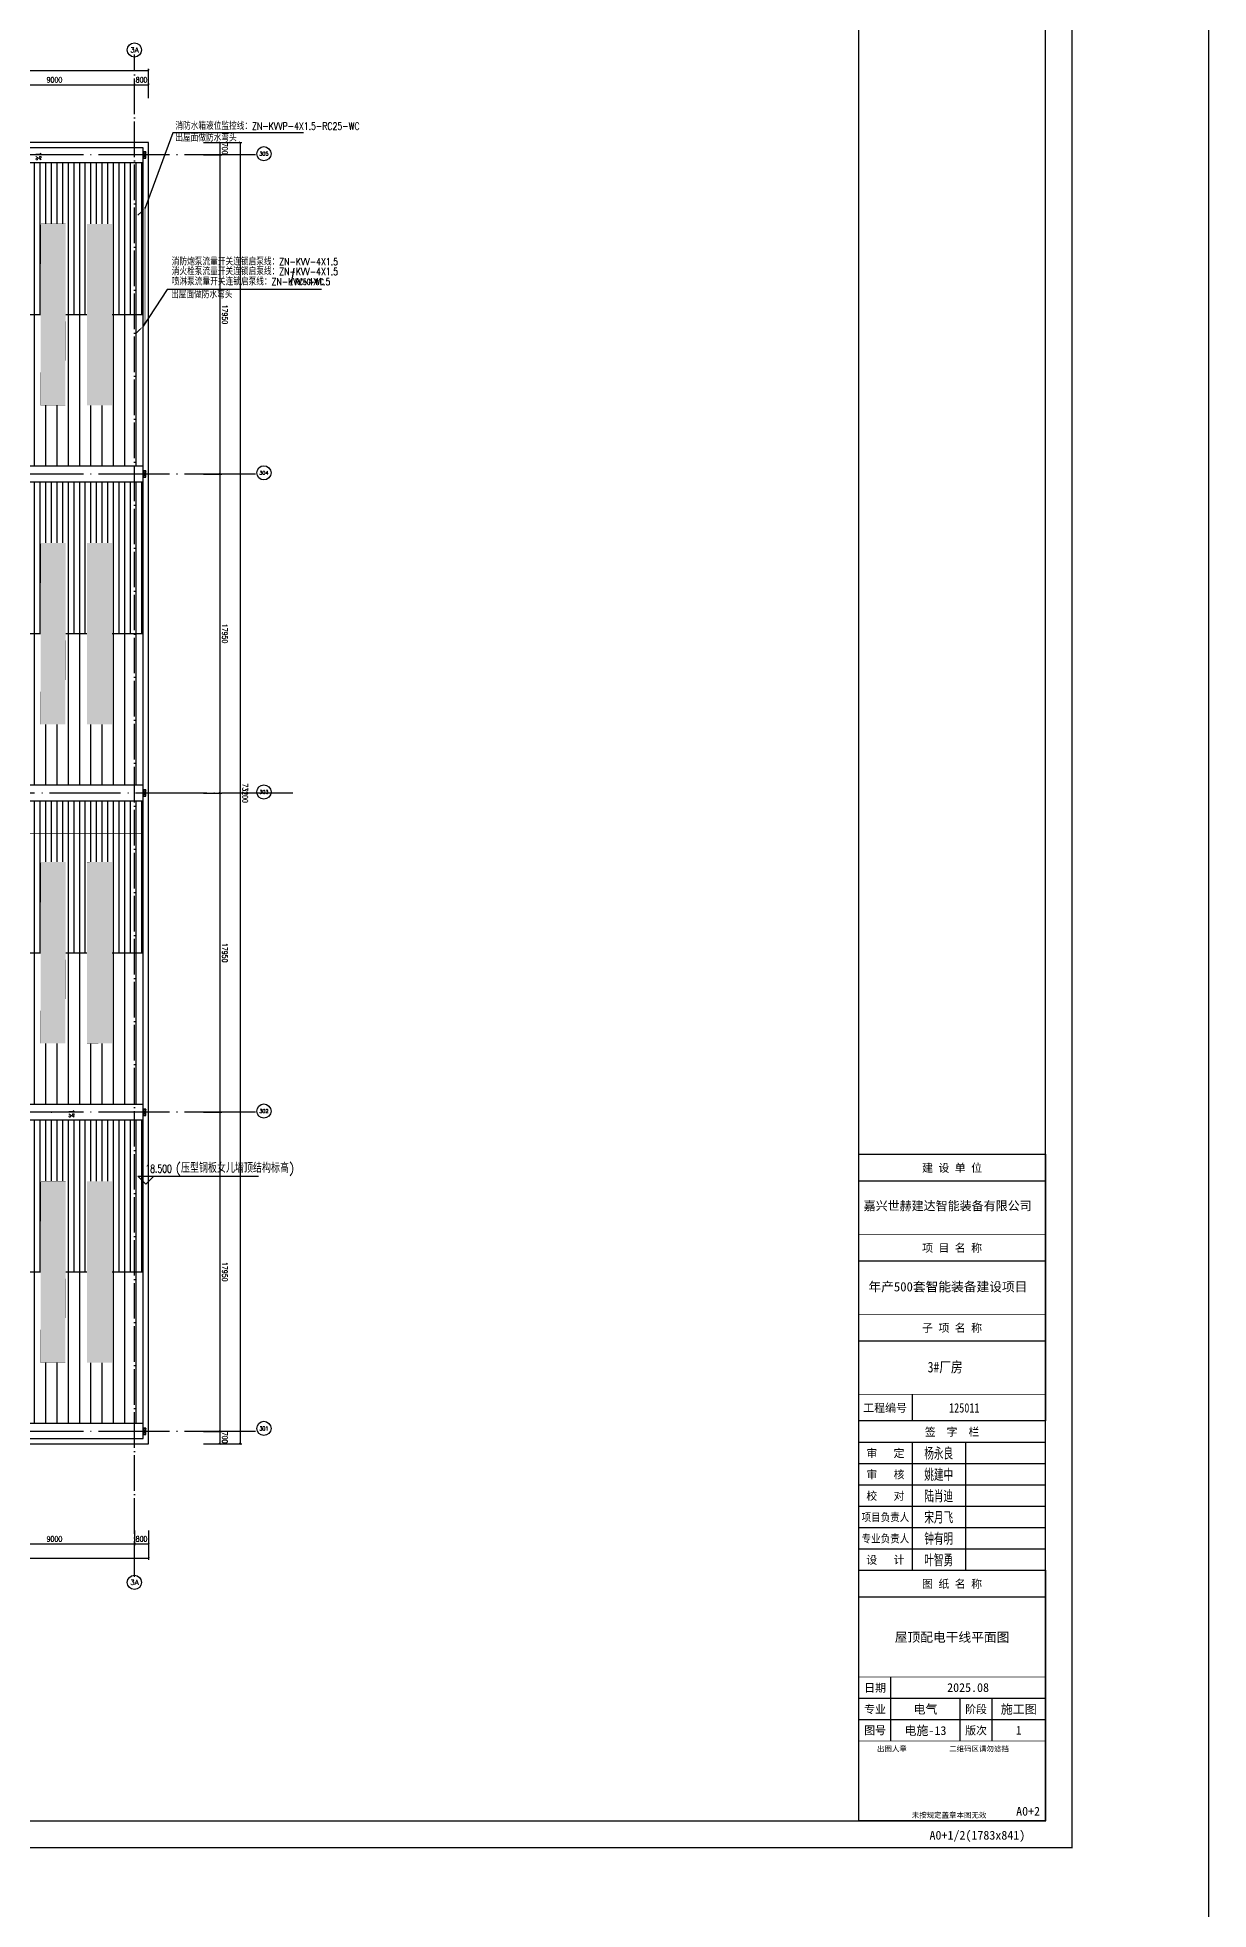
# Model space of a CAD drawing. Extents: x -1396510 to 1250330, y -1892470 to 1623980.
# Drawn here: x 1109053 to 1174940, y -1386772 to -1281466 of the extents above; entities that cross this region are included whole.
import ezdxf
from ezdxf.enums import TextEntityAlignment as Align

# ---------------------------------------------------------------- set-up
doc = ezdxf.new("R2010")
doc.units = 0
doc.header["$LTSCALE"] = 1000
doc.header["$MEASUREMENT"] = 0
doc.linetypes.add('DOTE', pattern=[2.42, 2, -0.2, 0.02, -0.2])
doc.layers.get('Defpoints').update_dxf_attribs({"color": 210})
for name, color, linetype in [('0-cxFrame', 155, 'Continuous'), ('99平面图例外参$0$A-HATCH-2', 251, 'Continuous'), ('A-AXIS-D', 1, 'Continuous'), ('A-AXIS-DOTE', 14, 'DOTE'), ('A-AXIS-SYMB', 3, 'Continuous'), ('A-HATCH-2', 251, 'Continuous'), ('A-LIN-V', 9, 'Continuous'), ('A-SFCE', 30, 'Continuous'), ('E-电气标注', 84, 'Continuous'), ('LWIRE', 4, 'Continuous'), ('qianming', 155, 'Continuous'), ('TEL_TEXT', 7, 'Continuous'), ('WIRE-照明', 1, 'Continuous'), ('参考线', 8, 'Continuous'), ('经纶图框—文字', 3, 'Continuous'), ('虹吸溢流', 3, 'Continuous'), ('虹吸雨水标注XT', 7, 'Continuous')]:
    doc.layers.add(name, color=color, linetype=linetype)
doc.layers.add('0-cxText', color=131, linetype='Continuous', lineweight=25)
doc.layers.add('A-云线2', color=3, linetype='Continuous', plot=False)
doc.layers.add('A-加建区域', color=47, linetype='Continuous', plot=False)
doc.styles.add('_TCH_AXIS', font='COMPLEX', dxfattribs={"bigfont": 'GBCBIG'})
doc.styles.add('_TCH_DIM', font='SIMPLEX', dxfattribs={"bigfont": 'GBCBIG'})
doc.styles.add('_TCH_DIM_T3', font='SIMPLEX', dxfattribs={"width": 0.705882, "bigfont": 'GBCBIG'})
doc.styles.add('_TEL_DIM', font='SIMPLEX', dxfattribs={"width": 0.8, "height": 3.5, "bigfont": 'HZTXT'})
doc.styles.add('A-DIM_T3', font='SIMPLEX', dxfattribs={"width": 0.705882, "bigfont": 'GBCBIG'})
doc.styles.add('BZHZ', font='bzxw', dxfattribs={"width": 0.8, "bigfont": 'bzhz'})
doc.styles.add('cx_biaoti', font='')
doc.styles.add('cx_tuming', font='simhei.ttf')
doc.styles.add('cx_tuqian1', font='')
doc.styles.get("Standard").update_dxf_attribs({"font": 'gbenor.shx', "bigfont": 'gbcbig.shx'})
doc.styles.add('TKJY_宋体', font='', dxfattribs={"width": 0.8})
doc.styles.add('黑体', font='simhei.ttf', dxfattribs={"height": 12})
doc.styles.get('cx_biaoti').set_extended_font_data('SimSun')
doc.styles.get('cx_tuqian1').set_extended_font_data('SimSun')
doc.styles.get('TKJY_宋体').set_extended_font_data('SimSun')
doc.dimstyles.new('_TCH_ARCH&&100', dxfattribs={"dimtxt": 297.5, "dimasz": 100, "dimexe": 100, "dimexo": 100, "dimgap": 126.25, "dimtad": 1, "dimdec": 0, "dimzin": 0, "dimdsep": 46, "dimtxsty": '_TCH_DIM_T3', "dimblk": 'ARCHTICK', "dimcen": 0.09, "dimclrt": 7, "dimazin": 2, "dimtfac": 1, "dimtdec": 0, "dimtix": 1, "dimtmove": 2, "dimatfit": 3, "dimfxl": 0, "dimtolj": 1, "dimtzin": 0, "dimarcsym": 0})
doc.dimstyles.new('A-DIM&&100', dxfattribs={"dimtxt": 297.5, "dimasz": 100, "dimexe": 100, "dimexo": 100, "dimgap": 126.25, "dimtad": 1, "dimdec": 0, "dimzin": 0, "dimdsep": 46, "dimtxsty": 'A-DIM_T3', "dimblk": 'ARCHTICK', "dimcen": 0.09, "dimclrt": 7, "dimazin": 2, "dimtfac": 1, "dimtdec": 0, "dimtix": 1, "dimtmove": 2, "dimatfit": 3, "dimfxl": 0, "dimtolj": 1, "dimtzin": 0, "dimarcsym": 0})
pattern_1 = [(90, (-187145.8, -620720), (-317.5, 0), [])]
pattern_2 = [(90, (-187145.8, -620720), (-635, 0), [])]

# ---------------------------------------------------------------- blocks, each defined once
blk = doc.blocks.new('_ArchTick')
at = {"color": 0, "linetype": 'ByBlock', "const_width": 0.4}
blk.add_lwpolyline([(-0.5, -0.5), (0.5, 0.5)], dxfattribs=at)
blk = doc.blocks.new('*D560')
at = {"layer": 'A-AXIS-D', "color": 0, "lineweight": -2, "transparency": 16777216}
for p, q in [((187894, 700), (188910, 700)), ((188810, 700), (188810, 0)), ((187894, 0), (188910, 0))]:
    blk.add_line(p, q, dxfattribs=at)
at = {"layer": 'Defpoints', "color": 0, "transparency": 16777216}
for p in [(187794, 700), (187794, 0), (188810, 0)]:
    blk.add_point(p, dxfattribs=at)
at = {"layer": 'A-AXIS-D', "color": 0, "lineweight": -2, "transparency": 16777216, "xscale": 100, "yscale": 100, "zscale": 100}
for p, rotation in [((188810, 700), 90), ((188810, 0), 270)]:
    blk.add_blockref('_ArchTick', p, dxfattribs=dict(at, rotation=rotation))
at = {"layer": 'A-AXIS-D', "color": 7, "transparency": 16777216, "insert": (189085, 350), "char_height": 297.5, "attachment_point": 5, "rotation": 270, "style": 'A-DIM_T3'}
blk.add_mtext('\\A1;700', dxfattribs=at)
blk = doc.blocks.new('*D561')
at = {"layer": 'A-AXIS-D', "color": 0, "lineweight": -2, "transparency": 16777216}
for p, q in [((187894, 0), (188910, 0)), ((188810, 0), (188810, -17950)), ((187894, -17950), (188910, -17950))]:
    blk.add_line(p, q, dxfattribs=at)
at = {"layer": 'Defpoints', "color": 0, "transparency": 16777216}
for p in [(187794, 0), (187794, -17950), (188810, -17950)]:
    blk.add_point(p, dxfattribs=at)
at = {"layer": 'A-AXIS-D', "color": 0, "lineweight": -2, "transparency": 16777216, "xscale": 100, "yscale": 100, "zscale": 100}
for p, rotation in [((188810, 0), 90), ((188810, -17950), 270)]:
    blk.add_blockref('_ArchTick', p, dxfattribs=dict(at, rotation=rotation))
at = {"layer": 'A-AXIS-D', "color": 7, "transparency": 16777216, "insert": (189085, -8975), "char_height": 297.5, "attachment_point": 5, "rotation": 270, "style": 'A-DIM_T3'}
blk.add_mtext('\\A1;17950', dxfattribs=at)
blk = doc.blocks.new('*D562')
at = {"layer": 'A-AXIS-D', "color": 0, "lineweight": -2, "transparency": 16777216}
for p, q in [((187894, -17950), (188910, -17950)), ((188810, -17950), (188810, -35900)), ((187894, -35900), (188910, -35900))]:
    blk.add_line(p, q, dxfattribs=at)
at = {"layer": 'Defpoints', "color": 0, "transparency": 16777216}
for p in [(187794, -17950), (187794, -35900), (188810, -35900)]:
    blk.add_point(p, dxfattribs=at)
at = {"layer": 'A-AXIS-D', "color": 0, "lineweight": -2, "transparency": 16777216, "xscale": 100, "yscale": 100, "zscale": 100}
for p, rotation in [((188810, -17950), 90), ((188810, -35900), 270)]:
    blk.add_blockref('_ArchTick', p, dxfattribs=dict(at, rotation=rotation))
at = {"layer": 'A-AXIS-D', "color": 7, "transparency": 16777216, "insert": (189085, -26925), "char_height": 297.5, "attachment_point": 5, "rotation": 270, "style": 'A-DIM_T3'}
blk.add_mtext('\\A1;17950', dxfattribs=at)
blk = doc.blocks.new('*D563')
at = {"layer": 'A-AXIS-D', "color": 0, "lineweight": -2, "transparency": 16777216}
for p, q in [((187894, -35900), (188910, -35900)), ((188810, -35900), (188810, -53850)), ((187894, -53850), (188910, -53850))]:
    blk.add_line(p, q, dxfattribs=at)
at = {"layer": 'Defpoints', "color": 0, "transparency": 16777216}
for p in [(187794, -35900), (187794, -53850), (188810, -53850)]:
    blk.add_point(p, dxfattribs=at)
at = {"layer": 'A-AXIS-D', "color": 0, "lineweight": -2, "transparency": 16777216, "xscale": 100, "yscale": 100, "zscale": 100}
for p, rotation in [((188810, -35900), 90), ((188810, -53850), 270)]:
    blk.add_blockref('_ArchTick', p, dxfattribs=dict(at, rotation=rotation))
at = {"layer": 'A-AXIS-D', "color": 7, "transparency": 16777216, "insert": (189085, -44875), "char_height": 297.5, "attachment_point": 5, "rotation": 270, "style": 'A-DIM_T3'}
blk.add_mtext('\\A1;17950', dxfattribs=at)
blk = doc.blocks.new('*D564')
at = {"layer": 'A-AXIS-D', "color": 0, "lineweight": -2, "transparency": 16777216}
for p, q in [((187894, -53850), (188910, -53850)), ((188810, -53850), (188810, -71800)), ((187894, -71800), (188910, -71800))]:
    blk.add_line(p, q, dxfattribs=at)
at = {"layer": 'Defpoints', "color": 0, "transparency": 16777216}
for p in [(187794, -53850), (187794, -71800), (188810, -71800)]:
    blk.add_point(p, dxfattribs=at)
at = {"layer": 'A-AXIS-D', "color": 0, "lineweight": -2, "transparency": 16777216, "xscale": 100, "yscale": 100, "zscale": 100}
for p, rotation in [((188810, -53850), 90), ((188810, -71800), 270)]:
    blk.add_blockref('_ArchTick', p, dxfattribs=dict(at, rotation=rotation))
at = {"layer": 'A-AXIS-D', "color": 7, "transparency": 16777216, "insert": (189085, -62825), "char_height": 297.5, "attachment_point": 5, "rotation": 270, "style": 'A-DIM_T3'}
blk.add_mtext('\\A1;17950', dxfattribs=at)
blk = doc.blocks.new('*D565')
at = {"layer": 'A-AXIS-D', "color": 0, "lineweight": -2, "transparency": 16777216}
for p, q in [((187894, -71800), (188910, -71800)), ((187894, -72500), (188910, -72500)), ((188810, -71800), (188810, -72500))]:
    blk.add_line(p, q, dxfattribs=at)
at = {"layer": 'Defpoints', "color": 0, "transparency": 16777216}
for p in [(187794, -71800), (187794, -72500), (188810, -72500)]:
    blk.add_point(p, dxfattribs=at)
at = {"layer": 'A-AXIS-D', "color": 0, "lineweight": -2, "transparency": 16777216, "xscale": 100, "yscale": 100, "zscale": 100}
for p, rotation in [((188810, -71800), 90), ((188810, -72500), 270)]:
    blk.add_blockref('_ArchTick', p, dxfattribs=dict(at, rotation=rotation))
at = {"layer": 'A-AXIS-D', "color": 7, "transparency": 16777216, "insert": (189085, -72150), "char_height": 297.5, "attachment_point": 5, "rotation": 270, "style": 'A-DIM_T3'}
blk.add_mtext('\\A1;700', dxfattribs=at)
blk = doc.blocks.new('w4234233')
at = {"layer": 'A-AXIS-SYMB', "color": 8}
for points in [[(355546, 826830, 0, 0, 0), (355546, 825680, 0, 80, 0), (355546, 825980, 0, 0, 0)], [(355546, 818810, 0, 0, 0), (355546, 819960, 0, 80, 0), (355546, 819660, 0, 0, 0)]]:
    blk.add_lwpolyline(points, format="xyseb", dxfattribs=at)
at = {"layer": 'A-AXIS-SYMB', "color": 7, "style": '_TCH_DIM', "width": 0.705882}
for p in [(355376, 826935), (355376, 818407)]:
    blk.add_text('1%%%', height=297.5, dxfattribs=at).set_placement(p)
blk = doc.blocks.new('溢流口')
at = {"layer": '虹吸雨水标注XT'}
for p, q in [((-250, 98), (250, -98)), ((250, 98), (-250, -98)), ((250, -98), (250, 98))]:
    blk.add_line(p, q, dxfattribs=at)
blk.add_lwpolyline([(-250, 98), (250, 98), (250, -98), (-250, -98)], close=True, dxfattribs=at)
blk = doc.blocks.new('w42343eeee')
blk.add_wipeout([(367285, 568212), (365883, 568215), (365906, 578415), (367306, 578412)]).dxf.layer = '参考线'
at = {"layer": '99平面图例外参$0$A-HATCH-2'}
h = blk.add_hatch(dxfattribs=at)
h.set_pattern_fill('ANSI33', color=256, scale=75)
h.set_pattern_definition([(45, (1135667.22, 924695.12), (-168.3798, 168.3798), []), (45, (1135835.6, 924695.12), (-168.3798, 168.3798), [119.0625, -59.53125])])
h.paths.add_polyline_path([(366843, 550430), (365843, 550432)])
h.paths.add_polyline_path([(365906, 578415), (367306, 578412), (367283, 568212), (365883, 568215)])
at = {"layer": 'E-电气标注', "color": 1, "const_width": 5}
blk.add_lwpolyline([(365906, 578415), (365883, 568215), (367283, 568212), (367306, 578412)], close=True, dxfattribs=at)
blk = doc.blocks.new('*D5922')
at = {"layer": 'A-AXIS-D', "color": 0, "lineweight": -2, "transparency": 16777216}
for p, q in [((175000, -77370), (175000, -78228)), ((184000, -77370), (184000, -78228)), ((175000, -78128), (184000, -78128))]:
    blk.add_line(p, q, dxfattribs=at)
at = {"layer": 'Defpoints', "color": 0, "transparency": 16777216}
for p in [(175000, -77270), (184000, -77270), (184000, -78128)]:
    blk.add_point(p, dxfattribs=at)
at = {"layer": 'A-AXIS-D', "color": 0, "lineweight": -2, "transparency": 16777216, "xscale": 100, "yscale": 100, "zscale": 100, "rotation": 180}
blk.add_blockref('_ArchTick', (175000, -78128), dxfattribs=at)
at = {"layer": 'A-AXIS-D', "color": 0, "lineweight": -2, "transparency": 16777216, "xscale": 100, "yscale": 100, "zscale": 100}
blk.add_blockref('_ArchTick', (184000, -78128), dxfattribs=at)
at = {"layer": 'A-AXIS-D', "color": 7, "transparency": 16777216, "insert": (179500, -77853), "char_height": 297.5, "attachment_point": 5, "style": '_TCH_DIM_T3'}
blk.add_mtext('\\A1;9000', dxfattribs=at)
blk = doc.blocks.new('*D5923')
at = {"layer": 'A-AXIS-D', "color": 0, "lineweight": -2, "transparency": 16777216}
for p, q in [((184000, -77370), (184000, -78228)), ((184800, -77370), (184800, -78228)), ((184000, -78128), (184800, -78128))]:
    blk.add_line(p, q, dxfattribs=at)
at = {"layer": 'Defpoints', "color": 0, "transparency": 16777216}
for p in [(184000, -77270), (184800, -77270), (184800, -78128)]:
    blk.add_point(p, dxfattribs=at)
at = {"layer": 'A-AXIS-D', "color": 0, "lineweight": -2, "transparency": 16777216, "xscale": 100, "yscale": 100, "zscale": 100, "rotation": 180}
blk.add_blockref('_ArchTick', (184000, -78128), dxfattribs=at)
at = {"layer": 'A-AXIS-D', "color": 0, "lineweight": -2, "transparency": 16777216, "xscale": 100, "yscale": 100, "zscale": 100}
blk.add_blockref('_ArchTick', (184800, -78128), dxfattribs=at)
at = {"layer": 'A-AXIS-D', "color": 7, "transparency": 16777216, "insert": (184400, -77853), "char_height": 297.5, "attachment_point": 5, "style": '_TCH_DIM_T3'}
blk.add_mtext('\\A1;800', dxfattribs=at)
blk = doc.blocks.new('*D5930')
at = {"layer": 'A-AXIS-D', "color": 0, "lineweight": -2, "transparency": 16777216}
for p, q in [((188154, 700), (190050, 700)), ((189950, 700), (189950, -72500)), ((188154, -72500), (190050, -72500))]:
    blk.add_line(p, q, dxfattribs=at)
at = {"layer": 'Defpoints', "color": 0, "transparency": 16777216}
for p in [(188054, 700), (188054, -72500), (189950, -72500)]:
    blk.add_point(p, dxfattribs=at)
at = {"layer": 'A-AXIS-D', "color": 0, "lineweight": -2, "transparency": 16777216, "xscale": 100, "yscale": 100, "zscale": 100}
for p, rotation in [((189950, 700), 90), ((189950, -72500), 270)]:
    blk.add_blockref('_ArchTick', p, dxfattribs=dict(at, rotation=rotation))
at = {"layer": 'A-AXIS-D', "color": 7, "transparency": 16777216, "insert": (190225, -35900), "char_height": 297.5, "attachment_point": 5, "rotation": 270, "style": '_TCH_DIM_T3'}
blk.add_mtext('\\A1;73200', dxfattribs=at)
blk = doc.blocks.new('*D5931')
at = {"layer": 'A-AXIS-D', "color": 0, "lineweight": -2, "transparency": 16777216}
for p, q in [((-900, -77470), (-900, -79028)), ((184800, -77470), (184800, -79028)), ((-900, -78928), (184800, -78928))]:
    blk.add_line(p, q, dxfattribs=at)
at = {"layer": 'Defpoints', "color": 0, "transparency": 16777216}
for p in [(-900, -77370), (184800, -77370), (184800, -78928)]:
    blk.add_point(p, dxfattribs=at)
at = {"layer": 'A-AXIS-D', "color": 0, "lineweight": -2, "transparency": 16777216, "xscale": 100, "yscale": 100, "zscale": 100, "rotation": 180}
blk.add_blockref('_ArchTick', (-900, -78928), dxfattribs=at)
at = {"layer": 'A-AXIS-D', "color": 0, "lineweight": -2, "transparency": 16777216, "xscale": 100, "yscale": 100, "zscale": 100}
blk.add_blockref('_ArchTick', (184800, -78928), dxfattribs=at)
at = {"layer": 'A-AXIS-D', "color": 7, "transparency": 16777216, "insert": (91950, -78653), "char_height": 297.5, "attachment_point": 5, "style": '_TCH_DIM_T3'}
blk.add_mtext('\\A1;185700', dxfattribs=at)
blk = doc.blocks.new('*D5954')
at = {"layer": 'A-AXIS-D', "color": 0, "lineweight": -2, "transparency": 16777216}
for p, q in [((175000, 3190), (175000, 4048)), ((175000, 3948), (184000, 3948)), ((184000, 3190), (184000, 4048))]:
    blk.add_line(p, q, dxfattribs=at)
at = {"layer": 'Defpoints', "color": 0, "transparency": 16777216}
for p in [(184000, 3948), (175000, 3090), (184000, 3090)]:
    blk.add_point(p, dxfattribs=at)
at = {"layer": 'A-AXIS-D', "color": 0, "lineweight": -2, "transparency": 16777216, "xscale": 100, "yscale": 100, "zscale": 100, "rotation": 180}
blk.add_blockref('_ArchTick', (175000, 3948), dxfattribs=at)
at = {"layer": 'A-AXIS-D', "color": 0, "lineweight": -2, "transparency": 16777216, "xscale": 100, "yscale": 100, "zscale": 100}
blk.add_blockref('_ArchTick', (184000, 3948), dxfattribs=at)
at = {"layer": 'A-AXIS-D', "color": 7, "transparency": 16777216, "insert": (179500, 4223), "char_height": 297.5, "attachment_point": 5, "style": '_TCH_DIM_T3'}
blk.add_mtext('\\A1;9000', dxfattribs=at)
blk = doc.blocks.new('*D5955')
at = {"layer": 'A-AXIS-D', "color": 0, "lineweight": -2, "transparency": 16777216}
for p, q in [((184000, 3190), (184000, 4048)), ((184000, 3948), (184800, 3948)), ((184800, 3190), (184800, 4048))]:
    blk.add_line(p, q, dxfattribs=at)
at = {"layer": 'Defpoints', "color": 0, "transparency": 16777216}
for p in [(184800, 3948), (184000, 3090), (184800, 3090)]:
    blk.add_point(p, dxfattribs=at)
at = {"layer": 'A-AXIS-D', "color": 0, "lineweight": -2, "transparency": 16777216, "xscale": 100, "yscale": 100, "zscale": 100, "rotation": 180}
blk.add_blockref('_ArchTick', (184000, 3948), dxfattribs=at)
at = {"layer": 'A-AXIS-D', "color": 0, "lineweight": -2, "transparency": 16777216, "xscale": 100, "yscale": 100, "zscale": 100}
blk.add_blockref('_ArchTick', (184800, 3948), dxfattribs=at)
at = {"layer": 'A-AXIS-D', "color": 7, "transparency": 16777216, "insert": (184400, 4223), "char_height": 297.5, "attachment_point": 5, "style": '_TCH_DIM_T3'}
blk.add_mtext('\\A1;800', dxfattribs=at)
blk = doc.blocks.new('*D5956')
at = {"layer": 'A-AXIS-D', "color": 0, "lineweight": -2, "transparency": 16777216}
for p, q in [((-900, 3290), (-900, 4848)), ((-900, 4748), (184800, 4748)), ((184800, 3290), (184800, 4848))]:
    blk.add_line(p, q, dxfattribs=at)
at = {"layer": 'Defpoints', "color": 0, "transparency": 16777216}
for p in [(184800, 4748), (-900, 3190), (184800, 3190)]:
    blk.add_point(p, dxfattribs=at)
at = {"layer": 'A-AXIS-D', "color": 0, "lineweight": -2, "transparency": 16777216, "xscale": 100, "yscale": 100, "zscale": 100, "rotation": 180}
blk.add_blockref('_ArchTick', (-900, 4748), dxfattribs=at)
at = {"layer": 'A-AXIS-D', "color": 0, "lineweight": -2, "transparency": 16777216, "xscale": 100, "yscale": 100, "zscale": 100}
blk.add_blockref('_ArchTick', (184800, 4748), dxfattribs=at)
at = {"layer": 'A-AXIS-D', "color": 7, "transparency": 16777216, "insert": (91950, 5023), "char_height": 297.5, "attachment_point": 5, "style": '_TCH_DIM_T3'}
blk.add_mtext('\\A1;185700', dxfattribs=at)
blk = doc.blocks.new('$TelecSys$00000081')
for p, q in [((0.1, 0.1), (0.1, 0.1)), ((-1.15, -1.15), (-0.55, -0.55)), ((-0.1, -0.1), (-0.1, -0.1))]:
    blk.add_line(p, q)
at = {"const_width": 0.142}
blk.add_lwpolyline([(0.07, 0, 1), (-0.07, 0, 1)], format="xyb", close=True, dxfattribs=at)
blk.add_solid([(-0.62, -0.48), (-0.48, -0.62), (-0.1, -0.1)])
at = {"width": 0.8, "flags": 9}
blk.add_attdef('A', (0, 0), '', height=0.00002, rotation=180, dxfattribs=at)
blk = doc.blocks.new('zjcx_lan_qianzi(Dragon)')
for p, q in [((-7000, 4800), (0, 4800)), ((-5000, 4800), (-5000, 0)), ((-3000, 4800), (-3000, 0)), ((-7000, 4000), (0, 4000)), ((-7000, 3200), (0, 3200)), ((-7000, 2400), (0, 2400)), ((-7000, 1600), (0, 1600)), ((-7000, 800), (0, 800))]:
    blk.add_line(p, q)
at = {"const_width": 30}
blk.add_lwpolyline([(-7000, 5600), (0, 5600)], dxfattribs=at)
blk.add_lwpolyline([(-7000, 5600), (0, 5600), (0, 0), (-7000, 0)], close=True, dxfattribs=at)
at = {"style": 'cx_biaoti'}
for s, p in [('签  字  栏', (-3500, 5200)), ('审   定', (-6000, 4400)), ('审   核', (-6000, 3600)), ('校   对', (-6000, 2800)), ('设   计', (-6000, 400))]:
    blk.add_text(s, height=300, dxfattribs=at).set_placement(p, align=Align.MIDDLE)
at = {"style": 'cx_biaoti', "width": 0.85}
for s, p in [('项目负责人', (-6000, 2000)), ('专业负责人', (-6000, 1200))]:
    blk.add_text(s, height=300, dxfattribs=at).set_placement(p, align=Align.MIDDLE)
blk = doc.blocks.new('T-签字(Dragon)')
at = {"layer": '0-cxFrame'}
blk.add_blockref('zjcx_lan_qianzi(Dragon)', (0, 0), dxfattribs=at)
at = {"layer": 'qianming', "style": 'BZHZ', "width": 0.8}
for s, p in [('杨永良', (-4000, 4400)), ('姚建中', (-4000, 3600)), ('陆肖迪', (-4000, 2800)), ('宋月飞', (-4000, 2000)), ('钟有明', (-4000, 1200)), ('叶智勇', (-4000, 400))]:
    blk.add_text(s, height=450, dxfattribs=at).set_placement(p, align=Align.MIDDLE)
blk = doc.blocks.new('zjcx_lan_tuming(Dragon)')
for p, q in [((-7000, 8400), (0, 8400)), ((-5800, 3000), (-5800, 5400)), ((-7000, 4600), (0, 4600)), ((-3200, 3000), (-3200, 4600)), ((-2000, 3000), (-2000, 4600)), ((-7000, 3800), (0, 3800))]:
    blk.add_line(p, q)
at = {"const_width": 30}
for points in [[(-7000, 9400), (0, 9400)], [(-7000, 5400), (0, 5400)], [(-7000, 3000), (0, 3000)], [(-7000, 0), (0, 0)]]:
    blk.add_lwpolyline(points, dxfattribs=at)
blk.add_lwpolyline([(-7000, 9400), (0, 9400), (0, 0), (-7000, 0)], close=True)
at = {"style": 'cx_biaoti'}
for s, p in [('图 纸 名 称', (-3500, 8900)), ('日期', (-6388, 5000)), ('专业', (-6388, 4200)), ('阶段', (-2600, 4200)), ('图号', (-6388, 3400)), ('版次', (-2600, 3400))]:
    blk.add_text(s, height=300, dxfattribs=at).set_placement(p, align=Align.MIDDLE)
for s, p in [('出图人章', (-6316, 2607)), ('二维码区请勿遮挡', (-3609, 2607)), ('未按规定盖章本图无效', (-5013, 120))]:
    blk.add_text(s, height=200, dxfattribs=at).set_placement(p)
blk = doc.blocks.new('T-图签(Dragon)')
blk.add_blockref('zjcx_lan_tuming(Dragon)', (0, 0))
at = {"color": 3, "style": 'cx_biaoti'}
for s, p in [('2025.08', (-2900, 5000)), ('电气', (-4500, 4200)), ('施工图', (-1000, 4200))]:
    blk.add_text(s, height=330, dxfattribs=at).set_placement(p, align=Align.MIDDLE)
blk = doc.blocks.new('zjcx_lan_xiangmu(Dragon)')
for p, q in [((-7000, 9000), (0, 9000)), ((-7000, 6000), (0, 6000)), ((-7000, 3000), (0, 3000)), ((-5000, 1000), (-5000, 0))]:
    blk.add_line(p, q)
at = {"const_width": 30}
for points in [[(-7000, 10000), (0, 10000)], [(-7000, 7000), (0, 7000)], [(-7000, 7000), (0, 7000)], [(-7000, 4000), (0, 4000)], [(-7000, 4000), (0, 4000)], [(-7000, 1000), (0, 1000)], [(-7000, 0), (0, 0)]]:
    blk.add_lwpolyline(points, dxfattribs=at)
blk.add_lwpolyline([(-7000, 10000), (0, 10000), (0, 0), (-7000, 0)], close=True)
at = {"style": 'cx_biaoti'}
for s, p in [('建 设 单 位', (-3500, 9500)), ('项 目 名 称', (-3500, 6500)), ('子 项 名 称', (-3500, 3500)), ('工程编号', (-6013, 500))]:
    blk.add_text(s, height=300, dxfattribs=at).set_placement(p, align=Align.MIDDLE)
blk = doc.blocks.new('T-项目(Dragon)')
blk.add_blockref('zjcx_lan_xiangmu(Dragon)', (0, 0))
at = {"color": 3, "style": 'cx_tuming'}
for s, height, p in [('嘉兴世赫建达智能装备有限公司', 330, (-6816, 7901)), ('年产500套智能装备建设项目 ', 350, (-6638, 4859))]:
    blk.add_text(s, height=height, dxfattribs=at).set_placement(p)
at = {"layer": '经纶图框—文字', "color": 4, "style": 'TKJY_宋体', "width": 0.8}
blk.add_text('125011', height=350, dxfattribs=at).set_placement((-3042, 316), align=Align.CENTER)
blk = doc.blocks.new('zjcx_T0(Dragon)')
at = {"layer": '0-cxFrame', "const_width": 50}
blk.add_lwpolyline([(0, 82100), (-7000, 82100), (-7000, 0), (0, 0)], close=True, dxfattribs=at)
at = {"layer": '0-cxFrame'}
for name, p in [('T-项目(Dragon)', (0, 15000)), ('T-签字(Dragon)', (0, 9400)), ('T-图签(Dragon)', (0, 0))]:
    blk.add_blockref(name, p, dxfattribs=at)
blk = doc.blocks.new('TK22.A0+2 L(Dragon)')
at = {"layer": '0-cxFrame', "color": 7, "const_width": 0.5}
blk.add_lwpolyline([(0, 0), (-1783, 0), (-1783, 841), (0, 841)], close=True, dxfattribs=at)
at = {"layer": '0-cxFrame', "const_width": 0.5}
for points in [[(-80, 10), (-1763, 10), (-1763, 831), (-80, 831)], [(-10, 10), (-80, 10), (-80, 831), (-10, 831)]]:
    blk.add_lwpolyline(points, close=True, dxfattribs=at)
at = {"layer": '0-cxFrame', "xscale": 0.01, "yscale": 0.01, "zscale": 0.01}
blk.add_blockref('zjcx_T0(Dragon)', (-10, 10), dxfattribs=at)
at = {"style": '黑体', "flags": 4}
blk.add_attdef('图幅', text='', height=3.3, dxfattribs=at).set_placement((-40, 3), align=Align.RIGHT)
at = {"layer": '0-cxFrame', "style": '黑体'}
blk.add_text('(1783x841)', height=3.3, dxfattribs=at).set_placement((-40, 3))
at = {"layer": '0-cxText', "flags": 4}
for tag, height, style, p in [('建设单位', 3.5, 'cx_tuming', (-45, 240)), ('项目名称', 3.5, 'cx_tuming', (-45, 210)), ('子项名称', 3.5, 'cx_tuming', (-45, 180)), ('工程编号', 3.3, 'cx_tuqian1', (-35, 165)), ('图名1', 3.5, 'cx_tuming', (-45, 87)), ('图名2', 3.5, 'cx_tuming', (-45, 79)), ('图名3', 3.5, 'cx_tuming', (-45, 71)), ('出图日期', 3.3, 'cx_tuqian1', (-39, 60)), ('专业', 3.3, 'cx_tuqian1', (-55, 52)), ('图号', 3.3, 'cx_tuqian1', (-55, 44)), ('版次', 3.3, 'cx_tuqian1', (-20, 44))]:
    blk.add_attdef(tag, text='', height=height, dxfattribs=dict(at, style=style)).set_placement(p, align=Align.MIDDLE)
at = {"layer": 'Defpoints', "color": 6, "flags": 4}
for tag, height, style, p in [('tufu', 3.3, '黑体', (-12, 12)), ('dwfname', 4, 'cx_tuqian1', (-80, 3))]:
    blk.add_attdef(tag, text='', height=height, dxfattribs=dict(at, style=style)).set_placement(p, align=Align.RIGHT)
blk = doc.blocks.new('世赫3#厂房屋顶0821')
at = {"layer": 'A-HATCH-2'}
h = blk.add_hatch(dxfattribs=at)
h.set_pattern_fill('ANSI31', color=256, scale=200, angle=45)
h.set_pattern_definition(pattern_1)
h.paths.add_polyline_path([(46734.2, -8975), (179269.9, -8975), (184500, -8975), (184500, -450), (17311.1, -450), (14639.3, -8684.6), (14545, -8975)])
h = blk.add_hatch(dxfattribs=at)
h.set_pattern_fill('ANSI31', color=256, scale=400, angle=45)
h.set_pattern_definition(pattern_2)
h.paths.add_polyline_path([(46734.2, -8975), (179269.9, -8975), (184500, -8975), (184500, -17500), (11779, -17500), (14545, -8975), (34104.2, -8975)])
h = blk.add_hatch(dxfattribs=at)
h.set_pattern_fill('ANSI31', color=256, scale=200, angle=45)
h.set_pattern_definition(pattern_1)
h.paths.add_polyline_path([(46734.2, -26925), (179269.9, -26925), (184500, -26925), (184500, -18400), (11487, -18400), (8732.4, -26889.6), (13809.1, -26925)])
h = blk.add_hatch(dxfattribs=at)
h.set_pattern_fill('ANSI31', color=256, scale=400, angle=45)
h.set_pattern_definition(pattern_2)
h.paths.add_polyline_path([(46734.2, -26925), (179269.9, -26925), (184500, -26925), (184500, -35450), (5954.9, -35450), (8720.9, -26925), (34104.2, -26925)])
h = blk.add_hatch(dxfattribs=at)
h.set_pattern_fill('ANSI31', color=256, scale=200, angle=45)
h.set_pattern_definition(pattern_1)
h.paths.add_polyline_path([(46734.2, -44875), (179269.9, -44875), (184500, -44875), (184500, -36350), (5662.9, -36350), (2896.8, -44875), (13809.1, -44875)])
h = blk.add_hatch(dxfattribs=at)
h.set_pattern_fill('ANSI31', color=256, scale=400, angle=45)
h.set_pattern_definition(pattern_2)
h.paths.add_polyline_path([(46734.2, -44875), (179269.9, -44875), (184500, -44875), (184500, -53400), (-300, -53384.2), (130.8, -53400), (2896.8, -44875), (34104.2, -44875)])
h = blk.add_hatch(dxfattribs=at)
h.set_pattern_fill('ANSI31', color=256, scale=200, angle=45)
h.set_pattern_definition(pattern_1)
h.paths.add_polyline_path([(-300, -55200), (-600, -55200), (-600, -62825), (13809.1, -62825), (46734.2, -62825), (179269.9, -62825), (184500, -62825), (184500, -54300), (-300, -54300)])
h = blk.add_hatch(dxfattribs=at)
h.set_pattern_fill('ANSI31', color=256, scale=400, angle=45)
h.set_pattern_definition(pattern_2)
h.paths.add_polyline_path([(46734.2, -62825), (179269.9, -62825), (184500, -62825), (184500, -71350), (-600, -71350), (-600, -62825), (34104.2, -62825)])
at = {"layer": 'A-AXIS-D'}
for centre in [(184000, 5904), (191283.7, 64.3), (191283.7, -17885.7), (191283.7, -35835.7), (191283.7, -53785.7), (191283.7, -71635.7), (184000, -80296)]:
    blk.add_circle(centre, 400, dxfattribs=at)
at = {"layer": 'A-AXIS-DOTE', "color": 8}
blk.add_line((184000, -79980), (184000, 5640), dxfattribs=at)
at = {"layer": 'A-AXIS-DOTE', "color": 8, "ltscale": 2}
for p, q in [((190814.2, 0), (-5155.8, 0)), ((190814.2, -17950), (-5155.8, -17950)), ((192904.2, -35900), (-5155.8, -35900)), ((190814.2, -53850), (-5155.8, -53850)), ((190814.2, -71800), (-5155.8, -71800))]:
    blk.add_line(p, q, dxfattribs=at)
at = {"layer": 'A-AXIS-SYMB', "color": 8}
for p, q in [((184644.2, -57900), (184194.2, -57450)), ((184194.2, -57450), (190974.2, -57450)), ((184644.2, -57900), (185094.2, -57450))]:
    blk.add_line(p, q, dxfattribs=at)
at = {"layer": 'A-LIN-V'}
for points in [[(184500, -450), (17311.1, -450), (11779, -17500)], [(184500, -17500), (11779, -17500)], [(184500, -18400), (11487, -18400)], [(184500, -35450), (5954.9, -35450)], [(5662.9, -36350), (130.8, -53400), (184500, -53400)], [(184500, -36350), (5662.9, -36350)], [(184500, -54300), (-300, -54300)], [(184500, -71350), (-600, -71350)]]:
    blk.add_lwpolyline(points, dxfattribs=at)
at = {"layer": 'A-SFCE'}
for points in [[(184800, -72500), (184800, 699.9), (16632.9, 700), (-900, -53336.7), (-900, -54350), (-300, -54350)], [(-600, -56150), (-600, -72200.1), (184500, -72200.1), (184500, 399.9), (16851, 400), (-600, -53384.2), (-600, -54050), (-300, -54050)], [(13809.1, -8975), (184500, -8975)], [(7976.9, -26925), (184500, -26925)], [(2160.9, -44875), (184500, -44875)], [(-300, -55850), (-900, -55850), (-900, -72500.1), (184800, -72500.1)], [(-600, -62825), (184500, -62825)]]:
    blk.add_lwpolyline(points, dxfattribs=at)
at = {"layer": 'A-加建区域', "color": 8, "rotation": 270}
for p in [(-648480, 355545.8), (-646620, 301695.8)]:
    blk.add_blockref('w4234233', p, dxfattribs=at)
at = {"layer": '虹吸溢流', "ltscale": 200, "xscale": -0.70754716981, "yscale": 0.70754716981, "zscale": 0.70754716981, "rotation": 270}
for p in [(184569, 0), (184569, -17950), (184569, -35900), (184569, -53850), (184569, -71800)]:
    blk.add_blockref('溢流口', p, dxfattribs=at)
at = {"layer": 'A-AXIS-D', "color": 7, "style": '_TCH_AXIS'}
for s, height, p, p2 in [('3A', 276.42, (183756.5, 5765.8), (184243.5, 5765.8)), ('305', 206.28, (191023.4, -38.9), (191544.1, -38.9)), ('304', 199.75, (191022.2, -17985.6), (191545.3, -17985.6)), ('303', 206.28, (191023.4, -35938.9), (191544.1, -35938.9)), ('302', 206.28, (191023.4, -53888.9), (191544.1, -53888.9)), ('301', 224.46, (191027.2, -71747.9), (191540.3, -71747.9)), ('3A', 276.42, (183756.5, -80434.2), (184243.5, -80434.2))]:
    blk.add_text(s, height=height, dxfattribs=at).set_placement(p, p2, align=Align.FIT)
at = {"layer": 'A-AXIS-SYMB', "color": 7, "style": '_TCH_DIM', "width": 0.705882}
blk.add_text('18.500', height=446.25, dxfattribs=at).set_placement((184619.2, -57250))
at = {"layer": 'A-AXIS-SYMB', "color": 7, "style": '_TCH_DIM'}
blk.add_text('(压型钢板女儿墙顶结构标高)', height=506.383, dxfattribs=at).set_placement((186314.2, -57250))
at = {"layer": 'A-AXIS-D'}
for base, p1, p2, picture, middle in [((184800, 4747.8), (-900, 3189.8), (184800, 3189.8), '*D5956', (91950, 5022.8)), ((184000, 3947.8), (175000, 3089.8), (184000, 3089.8), '*D5954', (179500, 4222.8)), ((184800, 3947.8), (184000, 3089.8), (184800, 3089.8), '*D5955', (184400, 4222.8)), ((184800, -78127.8), (184000, -77269.8), (184800, -77269.8), '*D5923', (184400, -77852.8))]:
    dim = blk.add_linear_dim(base=base, p1=p1, p2=p2, angle=0, dimstyle='_TCH_ARCH&&100', dxfattribs=at)
    dim.commit()
    dim.dimension.update_dxf_attribs({"geometry": picture, "text_midpoint": middle, "dimtype": 161})
for base, p1, p2, picture, middle in [((188810, 0), (187794.2, 700), (187794.2, 0), '*D560', (189085, 350)), ((188810, -17950), (187794.2, 0), (187794.2, -17950), '*D561', (189085, -8975)), ((188810, -35900), (187794.2, -17950), (187794.2, -35900), '*D562', (189085, -26925)), ((188810, -53850), (187794.2, -35900), (187794.2, -53850), '*D563', (189085, -44875)), ((188810, -71800), (187794.2, -53850), (187794.2, -71800), '*D564', (189085, -62825)), ((188810, -72500.1), (187794.2, -71800), (187794.2, -72500.1), '*D565', (189085, -72150))]:
    dim = blk.add_linear_dim(base=base, p1=p1, p2=p2, angle=270, dimstyle='A-DIM&&100', override={"dimgap": 0}, dxfattribs=at)
    dim.commit()
    dim.dimension.update_dxf_attribs({"geometry": picture, "text_midpoint": middle, "dimtype": 129, "text_rotation": 270})
dim = blk.add_linear_dim(base=(189949.7, -72500.1), p1=(188054.2, 700), p2=(188054.2, -72500.1), angle=270, dimstyle='_TCH_ARCH&&100', dxfattribs=at)
dim.commit()
dim.dimension.update_dxf_attribs({"geometry": '*D5930', "text_midpoint": (190224.7, -35900), "dimtype": 161, "text_rotation": 270})
at = {"layer": 'A-SFCE'}
blk.add_blockref('w42343eeee', (-187169, -618189.5), dxfattribs=at)
at = {"layer": 'A-SFCE', "rotation": 0.1299683941899634}
blk.add_blockref('w42343eeee', (-183256, -619024), dxfattribs=at)
at = {"layer": 'A-SFCE'}
for p in [(-187169, -600239.5), (-187169, -636139.5)]:
    blk.add_blockref('w42343eeee', p, dxfattribs=at)
at = {"layer": 'A-SFCE', "rotation": 0.1299683941899634}
for p in [(-183256, -601074), (-183256, -636974)]:
    blk.add_blockref('w42343eeee', p, dxfattribs=at)
at = {"layer": 'A-SFCE'}
blk.add_blockref('w42343eeee', (-187169, -582289.5), dxfattribs=at)
at = {"layer": 'A-SFCE', "rotation": 0.1299683941899634}
blk.add_blockref('w42343eeee', (-183256, -583124), dxfattribs=at)
at = {"layer": 'A-AXIS-D'}
for base, p1, p2, picture, middle in [((184800, -78927.8), (-900, -77369.8), (184800, -77369.8), '*D5931', (91950, -78652.8)), ((184000, -78127.8), (175000, -77269.8), (184000, -77269.8), '*D5922', (179500, -77852.8))]:
    dim = blk.add_linear_dim(base=base, p1=p1, p2=p2, angle=0, dimstyle='_TCH_ARCH&&100', dxfattribs=at)
    dim.commit()
    dim.dimension.update_dxf_attribs({"geometry": picture, "text_midpoint": middle, "dimtype": 161})

msp = doc.modelspace()

# ---------------------------------------------------------------- linework, layer by layer
at = {"layer": 'A-云线2', "color": 1}
msp.add_lwpolyline([(-684590, -1203470), (1174940, -1203470), (1174940, -1892470), (-684590, -1892470)], close=True, dxfattribs=at)

# ---------------------------------------------------------------- texts
at = {"layer": '经纶图框—文字', "style": 'TKJY_宋体', "width": 0.8}
msp.add_text('3#厂房', height=600, dxfattribs=at).set_placement((1160119.4, -1356557.4), align=Align.CENTER)

# ---------------------------------------------------------------- next in the draw order: block references
at = {"layer": 'A-云线2'}
msp.add_blockref('世赫3#厂房屋顶0821', (930510, -1288074), dxfattribs=at)

# ---------------------------------------------------------------- next in the draw order: linework, layer by layer
at = {"layer": 'TEL_TEXT', "color": 3}
for p, q in [((1116669.6, -1286826.7), (1115110, -1291060)), ((1124030, -1286826.7), (1116669.6, -1286826.7)), ((1116359.6, -1295640), (1115010, -1297704.6)), ((1125037.2, -1295640), (1116359.6, -1295640))]:
    msp.add_line(p, q, dxfattribs=at)
at = {"layer": 'TEL_TEXT'}
msp.add_line((1123319.2, -1295420.2, 0), (1123490.5, -1294448.3, 0), dxfattribs=at)
at = {"layer": 'WIRE-照明', "linetype": 'Continuous', "const_width": 35}
for points in [[(1115110, -1297403.5), (1115110, -1291060)], [(1115010, -1297704.6), (1115100.9, -1297454.9)], [(1115010, -1326100), (1115010, -1297704.6)], [(937370, -1326250), (1114860, -1326250)]]:
    msp.add_lwpolyline(points, dxfattribs=at)
for points in [[(1115100.9, -1297454.9, 0.0875305), (1115110, -1297403.5)], [(1114860, -1326250, 0.41421356), (1115010, -1326100)]]:
    msp.add_lwpolyline(points, format="xyb", dxfattribs=at)

# ---------------------------------------------------------------- next in the draw order: block references
at = {"layer": '0-cxFrame'}
ref = msp.add_blockref('TK22.A0+2 L(Dragon)', (1167260.4, -1383290), dxfattribs=dict(at, xscale=150, yscale=150, zscale=150))
ref.add_attrib('图名2', '屋顶配电干线平面图', dxfattribs={"layer": '0-cxText', "height": 525, "style": 'cx_tuming'}).set_placement((1160510.4, -1371440), align=Align.MIDDLE)
ref.add_attrib('图号', '电施-13', dxfattribs={"layer": '0-cxText', "height": 495, "style": 'cx_tuqian1'}).set_placement((1159010.4, -1376690), align=Align.MIDDLE)
ref.add_attrib('版次', '1', dxfattribs={"layer": '0-cxText', "height": 495, "style": 'cx_tuqian1'}).set_placement((1164260.4, -1376690), align=Align.MIDDLE)
ref.add_attrib('图幅', 'A0+1/2', dxfattribs={"layer": '0', "height": 495, "style": '黑体'}).set_placement((1161260.4, -1382840), align=Align.RIGHT)
ref.add_attrib('tufu', 'A0+2', dxfattribs={"layer": 'Defpoints', "color": 6, "height": 495, "style": '黑体'}).set_placement((1165460.4, -1381490), align=Align.RIGHT)
at = {"layer": 'LWIRE', "xscale": 350, "yscale": 350, "zscale": 350}
for p in [(1115110, -1291060), (1115010, -1297704.6)]:
    msp.add_blockref('$TelecSys$00000081', p, dxfattribs=at)

# ---------------------------------------------------------------- next in the draw order: texts
at = {"layer": 'TEL_TEXT', "style": '_TEL_DIM'}
for s, height, width, p in [('消防水箱液位监控线：ZN-KVVP-4X1.5-RC25-WC', 400, 0.8, (1116809.8, -1286655.7, 0)), ('出屋面做防水弯头', 400, 0.8, (1116809.8, -1287315.7, 0)), ('消防炮泵流量开关连锁启泵线：ZN-KVV-4X1.5', 400, 0.8, (1116609.8, -1294282.1, 0)), ('消火栓泵流量开关连锁启泵线：ZN-KVV-4X1.5', 400, 0.8, (1116609.8, -1294832.1, 0)), ('喷淋泵流量开关连锁启泵线：ZN-KVV-4X1.5', 400, 0.8, (1116609.8, -1295405.8, 0)), ('RC50-WC', 336, 0.6, (1123546.8, -1295383.7, 0)), ('出屋面做防水弯头', 400, 0.8, (1116569.8, -1296128.9, 0))]:
    msp.add_text(s, height=height, dxfattribs=dict(at, width=width)).set_placement(p)

doc.saveas('drawing.dxf')
